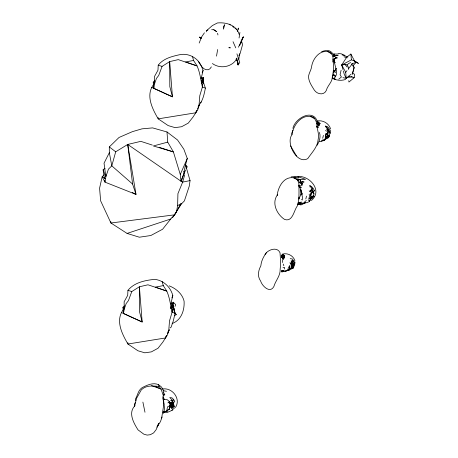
<?xml version="1.0" encoding="UTF-8"?>
<svg xmlns="http://www.w3.org/2000/svg" width="458" height="458" viewBox="0 0 458 458"><rect width="100%" height="100%" fill="white"/><g stroke="black" fill="none" stroke-linecap="round" stroke-linejoin="round"><path stroke-width="0.69" d="M170.336 406.939L170.782 406.876L170.788 402.822L169.494 402.788L169.672 403.469L170.811 403.189L172.798 404.7L173.313 402.88L171.95 402.542L172.088 399.971L169.781 397.527L171.996 397.876L173.611 399.45L174.819 401.511L173.342 402.891L173.153 405.37L171.922 405.674L171.87 408.313L174.292 406.841L173.342 402.891L172.42 402.055L172.775 401.019L171.95 402.542L169.494 402.788L169.197 401.334L167.193 399.702L164.308 399.622L162.865 396.805M105.878 175.998L105.901 174.584M330.012 133.255C330.178 132.482 325.93 129.391 327.55 130.971L326.812 129.007L327.808 128.589L328.294 129.545L327.911 130.541L328.953 131.561L329.966 130.164L328.953 128.194L327.504 126.683L325.592 126.064L327.808 128.589L327.768 131.125L329.067 131.48L330.012 133.255L329.451 135.184L327.418 135.184L326.731 134.457L327.688 132.328L326.92 133.702L327.522 136.112L325.34 137.921L326.073 135.786L325.787 133.444L326.92 133.702M174.292 406.841L172.849 405.937L171.87 408.313L171.922 405.674L173.834 405.788L171.922 405.674L170.823 406.893L171.727 405.628L172.46 403.137L173.313 402.88L172.42 402.055L171.95 402.542M281.332 271.588L281.401 270.907M289.456 268.119L289.496 266.155M104.04 174.824L102.163 176.765L99.581 188.181L100.628 200.827L110.922 223L127.084 233.42L139.364 237.215L150.837 235.515L162.596 229.252L170.697 219.027L174.567 214.842L176.467 212.06L177.624 205.545L177.927 193.654L182.65 182.112L184.711 174.727M282.46 257.373L282.649 256.154L284.235 257.133L284.258 258.094L283.439 259.062L281.888 257.293L281.87 254.997L282.981 254.848L284.756 255.467M299.074 197.369L299.017 199.087L299.229 197.364M291.454 266.682L291.082 266.945L292.141 267.014L292.13 263.487L290.801 263.018L291.637 264.672L293.704 265.795L293.956 264.913L293.481 263.791L293.973 263.453L294.374 261.844L292.301 258.97L290.212 258.656M332.531 76.045L334.695 75.009L335.342 76.933C338.949 71.242 333.344 65.025 334.54 58.927L337.489 57.863M295.038 262.142L294.591 265.148M170.828 303.975L172.803 295.547C170.594 287.074 163.546 280.376 154.741 279.34C145.072 280.342 134.412 282.431 127.948 290.326L127.69 295.358L124.135 301.793L124.244 309.144L123.454 313.49L142.169 322.003L139.387 286.782L147.963 284.796L166.781 291.082C169.815 297.86 170.456 305.12 172.111 312.144L169.517 320.858L168.779 330.109L167.559 334.758L162.756 342.229L157.987 348.28L151.329 351.893L144.814 352.809L137.904 350.765L127.937 344.015C122.068 334.042 115.124 320.463 123.265 309.728M200.781 64.881C196.848 57.136 187.499 52.693 179.038 54.846C171.372 56.574 163.271 58.647 158.228 65.162L157.97 70.194L154.415 76.629L154.523 83.974L153.733 88.32L172.448 96.838L169.666 61.618L178.242 59.626L197.054 65.918C200.089 72.696 200.73 79.955 202.384 86.974L199.791 95.693L199.058 104.945L197.839 109.594L193.03 117.065L188.267 123.116L181.608 126.723L175.088 127.639L168.178 125.595L158.21 118.851C152.348 108.872 145.404 95.298 153.544 84.564M134.961 405.696C127.868 412.795 133.679 422.997 138.018 429.867L143.829 434.178L147.15 435.1L150.367 434.688L153.648 432.879L156.184 429.581L158.079 425.276L160.369 421.789L161.628 418.377L163.838 404.042L163.082 399.084L163.277 395.535L161.079 389.048L159.081 386.42L158.508 384.663C152.983 382.235 146.989 385.161 142.06 387.697C138.03 390.342 137.755 395.288 135.413 399.124L135.803 400.784M328.953 131.561L328.226 130.633L328.294 129.545L325.592 126.064L325.993 127.25M333.893 70.664L333.75 73.04L334.163 70.744L333.75 71.769M170.067 327.922L171.109 327.161L173.193 321.213L175.122 313.318L172.111 312.144L172.311 309.339M172.46 307.232L172.563 305.83M172.666 304.427L172.763 303.024L171.384 303.019M199.058 104.945C203.1 100.382 204.165 93.959 205.396 88.154L202.384 86.974L202.591 84.169M202.688 82.766L202.842 80.665M202.94 79.263L203.043 77.86L200.97 77.843M330.596 133.038L330.705 130.473M332.909 61.132C333.647 57.885 332.531 54.365 330.029 52.166C320.898 48.788 313.381 57.502 311.761 65.746C311.503 69.467 309.179 72.519 308.543 76.16C308.417 81.409 311.715 85.772 314.291 90.066C317.01 94.233 323.823 95.762 326.291 90.495C327.247 86.448 330.487 83.688 331.861 79.852C332.829 73.669 334.558 67.355 332.909 61.132L332.697 61.034M348.32 69.547L348.521 67.429L347.09 65.013L345.172 64.217M291.958 263.161L292.748 260.739L291.958 263.161L292.204 260.883L292.748 260.739L293.595 261.821L293.973 263.453L291.958 263.161L291.099 260.814L292.233 261.117L291.666 262.806L290.801 263.018M310.501 196.379L313.243 196.408L313.993 193.952L313.369 191.507L310.822 190.207L310.369 190.396L310.255 191.478L311.509 192.738L310.318 194.931M162.727 398.065L163.638 398.179C163.22 403.212 165.716 408.238 163.437 413.156M238.189 29.449L238.349 28.081L237.53 31.47M153.899 86.934L153.733 88.32L153.23 82.137L154.718 80.682M172.111 312.144L173.301 302.526L171.487 305.171L171.011 308.806L170.657 306.768M202.384 86.974L203.581 77.362L201.766 80.001L201.285 83.642L203.581 77.362M238.813 59.317L239.563 53.706M240.965 43.195L241.337 40.39M186.629 167.983L186.967 166.672L186.458 165.51L185.519 164.874L190.064 180.595L189.257 186.171L184.379 200.913L179.971 205.407M239.059 38.014L239.912 32.409M216.502 56.134L217.67 49.521M134.543 406.252L136.576 398.317L141.241 389.976C146.148 384.96 152.863 385.917 159.081 386.42M172.775 401.019L172.557 402.147L173.611 399.45M293.807 266.877L293.074 268.228L290.836 268.634L292.118 267.609L292.33 266.556M183.612 173.908L185.255 165.951M293.378 263.991L293.086 265.697L292.141 267.014L293.704 265.795L293.481 263.791M172.002 217.67L173.158 216.909L180.217 205.768L180.664 203.73M291.923 134.669C293.389 124.662 301.994 113.183 313.266 117.082C315.161 118.754 316.106 121.135 316.759 123.511C316.667 128.916 319.587 133.856 318.155 139.375C317.589 147.195 311.812 152.514 307.753 158.623C296.83 164.909 285.563 142.547 292.009 134.721M284.286 269.052L284.647 267.495L282.97 267.735M201.108 78.81L203.083 70.377L201.136 65.414M341.107 70.246L340.071 74.637L341.422 77.001L338.788 79.125M167.903 402.908L168.962 402.313L169.197 401.334M305.818 198.944L306.517 196.116M322.707 138.242L323.422 135.391M352.448 74.253L354.131 67.652L353.324 65.025M185.438 165.269L187.276 158.462L183.83 149.153L177.532 139.982L167.01 131.978L152.611 127.891L141.98 128.847L132.425 131.646L119.04 137.463L109.307 146.938L109.336 152.68L111.798 165.848L132.597 184.036L136.009 194.421L104.985 182.135L102.163 176.765L105.294 178.402M152.354 145.094L140.812 141.35L127.725 144.447L115.702 151.793L111.798 165.848L108.437 169.151L105.867 176.702L104.985 182.135L104.67 180.08M281.389 271.508L282.952 270.346L283.92 270.649L283.674 271.21L282.265 271.771L281.389 271.508L282.065 270.283M327.006 136.404L326.731 137.389L327.922 136.112L327.487 136.816L329.588 135.242L328.495 137.692L325.18 139.346L326.056 138.018L328.495 137.692L329.376 136.055M186.589 168.012L186.967 166.672L186.154 168.653M288.563 266.848L288.03 269.367L286.519 270.609M163.323 393.267L163.764 391.71L162.819 389.094L161.273 386.81L158.508 384.663M175.122 306.31L175.637 304.541L173.153 302.125M297.711 179.273L298.427 176.88L305.555 179.313L303.082 179.639L299.927 179.301L298.015 180.074M352.208 74.001L354.131 67.652L351.406 63.794M328.294 129.545L327.768 131.125L327.911 130.541L328.226 130.633M289.359 268.348L289.834 266.928L289.593 265.457M206.232 31.837L206.684 30.56L212.392 25.545L217.418 22.952C226.052 22.116 236.425 24.995 239.133 34.298M199.184 43.041L201.652 36.875L204.423 32.804M172.088 399.971L171.956 400.349L170.565 400.475M158.565 423.931L158.079 425.276L158.863 423.369M327.899 135.671L327.487 136.816L328.443 135.173M171.011 308.806L173.301 302.526M151.627 87.318L172.448 96.838L169.821 86.602L169.666 61.618L162.058 66.404L158.72 75.467L156.459 78.375L154.523 83.974L153.23 82.137M121.347 312.482L142.169 322.003L139.541 311.766L139.387 286.782L131.778 291.569L128.44 300.631L126.179 303.54L124.244 309.144L122.95 307.301L124.439 305.847M181.494 179.88L183.475 174.567M169.191 408.227L169.649 407.007L169.363 404.992L170.405 405.25L169.706 403.137L168.962 402.313M202.19 72.685L203.083 70.377M171.916 297.849L172.803 295.547M327.418 135.184L328.81 131.612M158.136 117.477L158.21 118.851L195.715 112.805L196.453 110.945M127.862 342.641L127.937 344.015L165.435 337.97L166.174 336.109M292.96 130.29L291.82 133.106L291.946 134.183M190.064 180.595L182.65 182.112L181.002 181.208L185.61 169.975M310.77 195.726L312.379 191.805L310.369 190.396M171.87 408.313L172.849 405.937M239.706 45.434L243.324 36.886L241.973 39.188M132.597 184.036L127.725 144.447L181.002 181.208L180.269 174.452L187.276 158.462M292.089 264.839L290.979 263.711L292.13 263.487L293.086 265.697L292.072 265.909L291.408 266.602L290.979 268.142L292.118 267.609L292.576 266.59M157.781 425.402L158.542 423.713M299.79 196.911L300.998 194.318M333.327 74.854L333.716 74.024L333.121 75.032M238.441 47.22L243.324 36.886M195.715 112.805L196.923 110.281M197.524 109.021L199.636 104.601L198.096 106.96M165.435 337.97L166.643 335.445M167.548 333.55L169.357 329.766L167.817 332.124M302.509 203.386L307.141 202.579L309.242 201.6L310.083 199.825L310.587 199.734L312.448 197.072L311.692 198.457L314.005 196.579L313.146 195.698M312.877 195.99L311.692 198.457L313.169 196.104M317.113 145.306C319.369 141.442 321.012 136.828 319.398 132.408M292.897 128.309C294.958 118.502 312.161 108.557 317.142 120.843M109.336 152.68L104.046 163.197L105.867 176.702L103.113 169.792L105.042 168.286M180.217 205.768L181.46 203.323M175.408 407.546C181.351 398.861 172.174 387.084 162.246 389.037M135.356 402.433L134.492 404.07L134.801 405.158M335.559 72.622L334.724 71.076L335.989 68.763M334.724 71.076L336.252 68.345M181.002 181.208L182.032 179.381M291.511 266.877L292.072 265.909M163.082 399.084L163.638 398.179M156.768 427.171L157.529 425.963M342.979 69.587L341.72 64.967L346.683 57.204L350.868 54.055L354.532 60.966L358.419 63.433L353.622 60.376M236.963 58.567C232.109 67.183 220.269 69.29 212.392 63.542M238.864 55.618L240.003 53.849L242.58 44.581L241.217 40.035M311.509 192.738L310.421 194.352L311.245 197.163L310.736 197.667M266.728 252.369C263.59 256.303 261.323 260.831 260.82 265.886C258.243 270.655 257.219 276.363 260.636 281.052C262.125 285.998 269.934 293.796 273.844 286.582C275.544 280.542 280.542 275.916 280.159 269.178C280.828 263.722 280.388 258.157 280.027 252.793C277.29 246.278 267.856 249.621 265.022 254.436M161.468 418.034L162.161 417.02M281.888 257.293L281.252 255.862L281.87 254.997L282.838 255.358M309.242 201.6L310.587 199.734L310.243 198.423L312.001 196.791L309.682 198.835L310.587 199.734M236.671 58.698L238.068 64.922L239.763 62.609L236.941 53.844M211.373 66.891L209.941 68.769L208.384 69.719C203.329 70.687 200.507 64.95 198.331 61.435M342.95 77.637L346.237 78.444L345.698 72.295L346.987 70.641M348.71 68.431L352.58 63.462M304.192 202.579L304.828 203.06L301.061 204.858L298.868 203.896L299.658 202.946L301.089 202.986M169.334 408.387L170.582 406.887L170.731 405.719L173.153 405.37M310.478 199.367L312.448 197.072M353.318 65.471L356.169 62.328M316.701 126.883L319.026 124.427L316.741 123.568M164.313 411.776L163.117 413.007L164.926 411.799L163.575 411.708M282.889 271.193L281.825 271.897L283.37 270.638M347.09 65.013L348.744 63.399L350.673 62.586M174.504 408.021L171.87 410.168M303.717 203.037L302.761 203.959L301.896 202.917M167.325 410.694L169.42 408.788L169.386 405.925L167.628 406.767L166.935 409.452L167.325 410.694L165.349 411.627M304.381 202.173L306.35 200.432M351.097 74.144L346.237 78.444L344.244 74.207L343.34 70.91M319.335 125.189L319.026 124.427L317.926 124.072L319.02 123.11L320.491 123.66L317.926 124.072L319.335 125.189L316.753 127.009M284.092 256.274L284.567 255.856L282.981 254.848L284.092 256.274L283.084 257.007L283.41 257.614L284.235 257.133L283.084 257.007L282.649 256.154L282.678 257.024L281.252 255.862M299.572 186.652L302.263 184.374M310.032 197.822L308.738 198.864L309.476 196.591L309.184 194.106M332.886 78.1L334.037 78.278L334.621 77.814L335.233 76.658L334.695 75.009M281.79 271.273L282.952 270.346M326.405 138.287L324.35 139.908L322.69 140.6L324.974 139.827L323.577 140.325M283.657 256.549L284.567 255.856M200.346 102.758L201.388 101.997M321.218 141.116L323.216 139.661M333.59 59.506L336.928 57.147M311.383 200.518C324.087 189.818 307.255 172.7 294.305 177.04M313.278 191.587L314.451 190.797L313.301 188.524L311.589 186.595L309.848 185.65L310.146 187.19M282.265 271.771L283.92 270.649M332.995 54.668L333.985 54.004L336.962 54.067M283.41 257.614L284.235 257.133M170.788 402.822L169.672 403.469L171.727 405.628L170.651 405.278M299.549 202.905L301.215 202.064L299.549 202.905L298.376 202.934L299.795 202.768M345.687 79.406C341.513 80.929 336.12 80.534 332.302 78.066M345.698 72.295L341.72 64.967L351.4 59.855L354.532 60.966M174.303 315.659L176.645 314.48L174.567 313.512M177.624 205.545L180.715 204.005L174.567 214.842L110.922 223L110.796 221.586M297.998 180.183L299.927 179.301L300.7 180.366M206.684 30.56L207.926 29.999M172.878 409.956L167.313 412.446L164.056 412.647M289.948 269.602L293.074 268.228L294.013 266.281L294.007 265.062L293.32 264.558M172.116 323.531C181.345 320.285 184.683 310.112 184.076 301.124C182.336 293.801 176.004 288.488 169.179 285.838M167.771 409.818L169.758 409.063L168.292 409.801M317.926 124.072L318.327 123.494L317.188 121.656L319.409 122.292M332.84 54.428L333.985 54.004L334.832 55.464M312.745 191.415L314.451 190.797M295.811 177.79L298.427 176.88M352.208 63.685L355.511 62.557M289.737 269.957L284.973 271.291L282.643 270.615M163.54 395.26L164.788 394.848L163.804 392.872M127.084 233.42L170.697 219.027M334.54 58.927L333.682 59.197L334.019 62.139L334.918 62.923M321.625 51.674C324.728 50.506 328.712 49.487 331.403 52.098M290.979 263.711L291.872 263.464M159.144 147.299L173.399 151.924L167.725 142.129L153.338 145.965L173.399 151.924L180.269 174.452M283.107 271.445L282.655 271.565L283.674 271.21M336.195 55.613L338.25 55.075L333.55 55.75L334.718 55.681M319.386 141.751L322.964 140.864L325.283 139.284L326.044 137.698L325.398 137.915L325.283 139.284L324.739 138.877M300.007 187.568L301.375 187.265L299.83 187.053L299.366 185.175M163.019 412.206L164.926 411.799M298.135 202.797L298.868 203.896L302.601 203.163M304.318 202.951L305.704 202.688M193.562 60.462L185.57 61.95L197.054 65.918L193.562 60.462L192.44 56.34M163.283 285.626L155.291 287.12L166.781 291.082L163.283 285.626L162.161 281.51M281.825 271.897L283.559 271.365L283.416 270.844M341.72 64.967L345.79 64.406M326.812 129.007L327.808 128.589M302.28 203.381L304.828 203.06M353.066 77.803L354.206 77.665L354.578 74.265L352.208 73.017M332.308 78.015L333.166 78.662L335.01 78.444L334.037 78.278M165.636 411.278L167.639 411.049L166.477 410.82M317.36 127.255L318.482 127.141L317.342 127.198M291.133 176.885L293.595 176.668L295.719 177.269M282.466 254.081C287.658 252.656 293.452 255.644 294.941 260.877M316.57 121.152C322.461 119.561 328.901 123.139 330.624 128.979M301.112 182.427L299.927 182.519L302.503 183.956M332.668 78.364L333.069 78.335M347.153 77.362L352.053 77.047L347.988 76.142M211.676 29.696L213.806 29.73L216.72 31.694L213.806 29.73M289.759 268.319L290.412 268.342L289.559 269.481L288.706 269.396M228.954 47.752L230.357 47.844L228.971 47.626M334.225 56.689L333.08 56.002L335.204 56.157M293.778 177.813C283.92 176.153 278.183 186.784 277.204 195.148C271.491 203.449 277.033 214.51 284.595 219.451C292.874 222.239 293.807 210.245 297.528 205.659C299.509 198.491 298.908 191.221 298.925 183.979C298.519 181.86 297.62 179.805 295.954 178.374L293.778 177.813L297.385 179.925M333.08 56.002L334.443 56.105M337.786 53.426L341.347 53.844L345.006 55.435M299.658 202.946L298.547 202.745L298.868 203.896M335.342 62.385L334.019 62.139L332.823 59.013M297.374 204.119L301.061 204.858M163.088 390.628L166.454 391.309M297.385 204.131L300.517 204.766M291.958 265.428L293.086 265.697M302.744 183.309L299.143 182.404L301.936 183.944M316.69 123.505L318.253 123.958L318.688 124.507L316.604 123.179M333.166 78.662L335.313 79.291M158.228 65.162L162.058 66.404M127.948 290.326L131.778 291.569M343.981 56.786L347.095 57.88M151.443 385.63L161.079 389.048L155.302 386.415M342.097 54.868L347.874 57.027M351.332 76.583L354.206 77.665L348.95 82.028L348.733 80.722M163.288 394.235L164.788 394.848M201.583 37.94L199.608 37.121L201.165 38.575M316.799 123.643L318.058 124.221M282.534 262.503L282.741 259.405L283.342 258.77L282.036 257.43L283.439 259.062M132.248 192.457L136.009 194.421L127.725 144.447M310.747 116.653L314.858 118.845M327.762 51.651L331.512 53.763M292.13 263.487L293.956 264.913M200.816 37.859L199.608 37.121L200.701 37.985M281.905 256.497L283.571 257.522M354.475 61.235L355.603 61.967M301.478 199.511L302.286 200.037L302.372 196.9L300.877 189.463M232.607 26.57L233.775 27.383M234.937 28.196L236.683 29.409M229.218 24.188L230.34 24.978M336.327 57.662L335.37 56.935L335.708 58.149M109.307 146.938L115.702 151.793M319.02 123.11L317.188 121.656L318.688 124.507M289.862 262.8L290.704 263.516L291.168 265.583M308.165 199.814L308.847 200.489M171.922 405.674L172.832 406.578M328.678 131.045L329.067 131.48M309.156 190.803L310.003 191.776M325.598 130.358L326.399 131.286M344.977 64.475L347.204 67.114M309.848 185.65L312.259 188.564L312.734 190.746L312.459 191.37L312.453 190.791M235.956 59.128L237.307 60.794M331.718 52.355L332.829 53.798M312.379 191.805L313.993 193.952M302.578 194.215L301.284 192.079L301.931 193.15M313.449 195.772L314.005 196.579M172.821 305.183L173.897 306.917M290.544 145.902L296.538 156.006M334.512 60.794L333.682 59.197L334.443 61.71M333.985 54.004L334.815 55.762M163.243 397.252L164.308 399.622M233.036 41.718L235.756 47.861M183.818 171.229L184.654 173.198M281.956 257.03L282.5 258.358M283.216 264.089L283.846 265.697M301.393 183.143L299.927 179.301L302.108 185.496M170.811 403.189L171.727 405.628M202.379 79.623L201.926 78.41L203.043 77.86L203.741 83.264L205.396 88.154M203.06 81.444L203.741 83.264M172.099 304.788L171.647 303.574L172.763 303.024L173.468 308.429L175.122 313.318M172.786 306.608L173.468 308.429M299.83 187.053L301.032 190.969L301.175 194.919L300.791 189.858M298.553 180.017L299.148 181.82M318.253 123.958L318.35 124.273M298.387 185.129L298.731 186.314M175.254 313.776L173.708 307.765L173.662 305.864M174.126 309.419L173.822 308.228L174.475 312.854M217.561 33.211L217.951 34.957M236.586 58.097L238.068 64.922L237.811 61.945M142.885 402.107L144.986 412.246M103.113 169.792L104.464 178.706M237.794 62.088L238.068 64.922M350.868 54.055L351.4 59.855M122.95 307.301L123.454 313.49M277.245 194.461L277.336 195.595M167.01 131.978L167.725 142.129M292.044 266.396L292.118 267.609M325.426 134.532L325.466 137.6M224.672 24.875L223.43 29.186L223.401 26.65L224.672 24.875M316.959 126.511L316.844 126.883L317.646 127.072L316.959 126.511M312.259 188.564L311.148 189.538L312.259 188.564M289.055 269.922L284.973 271.291L289.055 269.922M302.234 181.7L299.927 182.519L304.112 181.975L302.234 181.7"/></g></svg>
